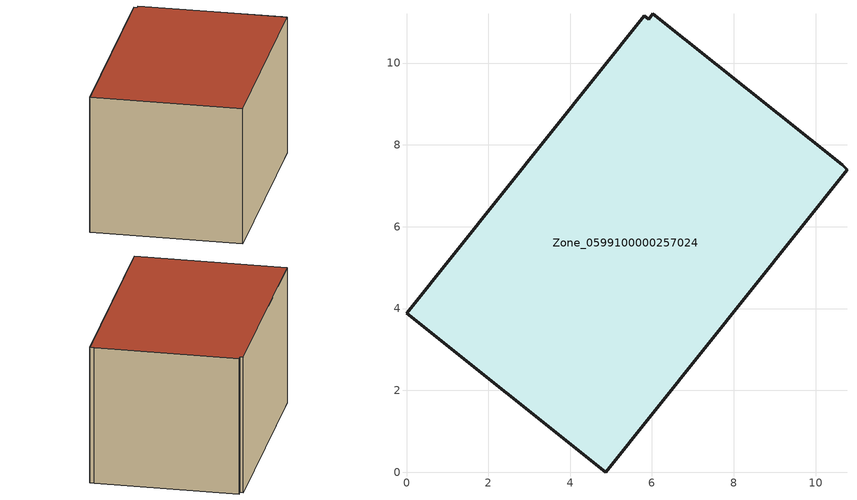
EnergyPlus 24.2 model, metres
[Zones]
Zone_0599100000257024
 floor ground (C_G): 6.02,11.21 10.65,7.52 10.77,7.4 4.87,0 0,3.88 5.81,11.16 5.92,11.07 z0.4
 wall outside (C_F): 10.65,7.52 6.02,11.21 5.92,11.07 5.81,11.16 0,3.88 4.87,0 10.77,7.4 10.65,7.52 z0.4:6.29
 roof outside (C_R): 10.77,7.4 10.65,7.52 6.02,11.21 5.92,11.07 5.81,11.16 0,3.88 4.87,0 z6.29
[BUILDING]
Pand.0599100000257024: North Axis=0; Terrain=City; Loads Convergence Tolerance Value=0.04; Temperature Convergence Tolerance Value=0.4; Solar Distribution=FullExterior; Maximum Number of Warmup Days=25; Minimum Number of Warmup Days=1
[Site:Location]
Rotterdam.The.Hague.AP_ZH_NLD Design_Conditions: Latitude=51.96; Longitude=4.45; Time Zone=1; Elevation=-4.5
[SITE:GROUNDTEMPERATURE:BUILDINGSURFACE]
18, 18, 18, 18, 18, 18, 18, 18, 18, 18, 18, 18
[MATERIAL] Thermal Absorptance=0.9; Solar Absorptance=0.7; Visible Absorptance=0.7
Name | Roughness | Thickness | Conductivity | Density | Specific Heat
G.TI.1946-1964 | MediumSmooth | 0.15 | 1 | 540 | 1210
F.TI.1946-1964 | Rough | 0.3 | 0.857143 | 1920 | 840
R.TI.1946-1964 | MediumRough | 0.2 | 0.277778 | 1500 | 1000
[CONSTRUCTION]
C_G: G.TI.1946-1964
C_F: F.TI.1946-1964
C_R: R.TI.1946-1964
[ZONE]
Zone_0599100000257024: Type=1; Multiplier=1; Ceiling Height=Autocalculate; Volume=Autocalculate; Floor Area=autocalculate; Part of Total Floor Area=Yes
[ZONEINFILTRATION:DESIGNFLOWRATE]
Infil_Zone_0599100000257024: Zone or ZoneList or Space or SpaceList=Zone_0599100000257024; Schedule=AlwaysOn; Design Flow Rate Calculation Method=Flow/Area; Flow Rate per Floor Area=0.003; Constant Term Coefficient=1; Temperature Term Coefficient=0; Velocity Term Coefficient=0; Velocity Squared Term Coefficient=0
[HVACTEMPLATE:ZONE:IDEALLOADSAIRSYSTEM]
Zone_0599100000257024: Maximum Heating Supply Air Temperature=50; Minimum Cooling Supply Air Temperature=13; Maximum Heating Supply Air Humidity Ratio=0.0156; Minimum Cooling Supply Air Humidity Ratio=0.0077; Heating Limit=NoLimit; Cooling Limit=NoLimit; Dehumidification Control Type=ConstantSensibleHeatRatio; Cooling Sensible Heat Ratio=0.7; Dehumidification Setpoint=60; Humidification Control Type=None; Humidification Setpoint=30; Outdoor Air Method=None; Outdoor Air Flow Rate per Person=0.00944; Outdoor Air Flow Rate per Zone Floor Area=0; Outdoor Air Flow Rate per Zone=0; Demand Controlled Ventilation Type=None; Outdoor Air Economizer Type=NoEconomizer; Heat Recovery Type=None; Sensible Heat Recovery Effectiveness=0.7; Latent Heat Recovery Effectiveness=0.65
[ZONECONTROL:THERMOSTAT]
ThermostatControl_Zone_0599100000257024: Zone or ZoneList=Zone_0599100000257024; Control Type Schedule=DualSetpointControlType; Control 1=Thermostat_Zone_0599100000257024; Temperature Difference Between Cutout And Setpoint=0
[THERMOSTATSETPOINT:DUALSETPOINT]
Thermostat_Zone_0599100000257024: Heating Setpoint Temperature Schedule=HeatingSetpoint_Zone_0599100000257024; Cooling Setpoint Temperature Schedule=CoolingSetpoint_Zone_0599100000257024
[SCHEDULE:COMPACT]
HeatingSetpoint_Zone_0599100000257024: Through: 12/31, For: AllDays, Until: 24:00, 21
CoolingSetpoint_Zone_0599100000257024: Through: 12/31, For: AllDays, Until: 24:00, 24
DualSetpointControlType: Through: 12/31, For: AllDays, Until: 24:00, 4
AlwaysOn: Through: 12/31, For: AllDays, Until: 24:00, 1
